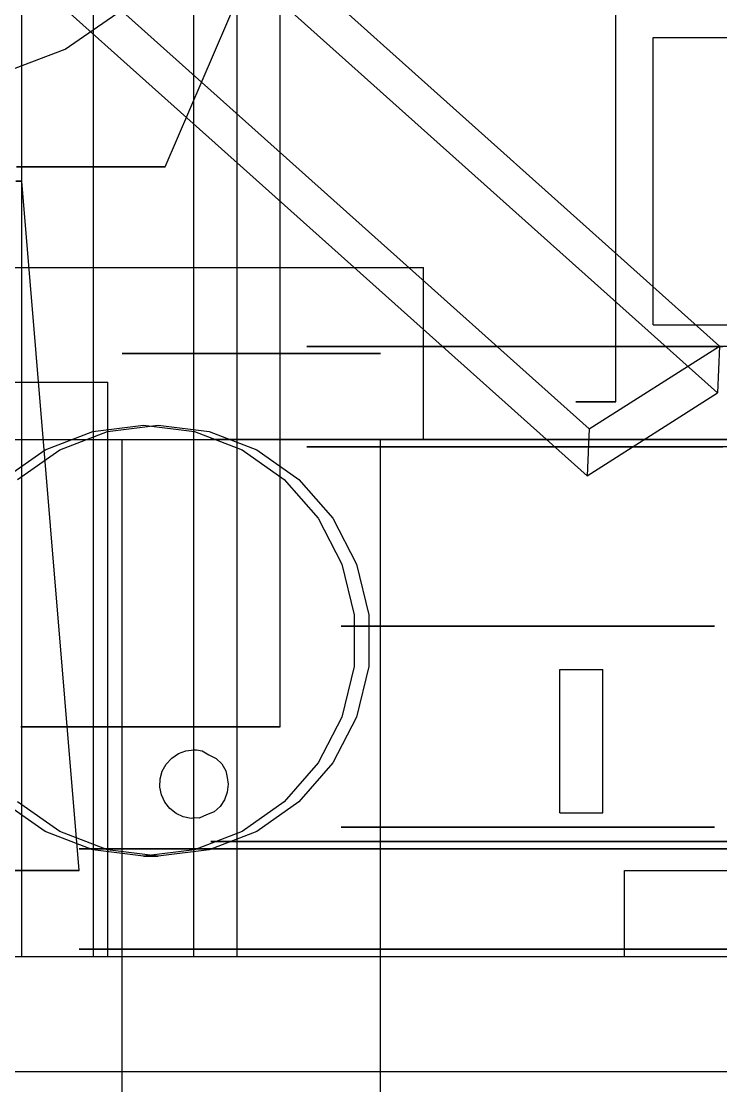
# Model space of a CAD drawing. Header units: millimetres. Extents: x -610 to 577, y -771 to 522.
# Drawn here: x 275.98 to 300.35, y 104.5 to 141.57 of the extents above; entities that cross this region are included whole.
import ezdxf

# ---------------------------------------------------------------- set-up
doc = ezdxf.new("R2010")
doc.units = ezdxf.units.MM
doc.layers.add('HIDDEN', color=8, linetype='Continuous')
doc.layers.add('VISIBLE', color=7, linetype='Continuous')

msp = doc.modelspace()

# ---------------------------------------------------------------- linework, layer by layer
at = {"layer": 'HIDDEN'}
for points in [[(276, 109), (276, 173)], [(276, 109), (276, 173)], [(282, 109), (282, 173)], [(282, 109), (282, 173)], [(278.5, 109), (278.5, 161)], [(278.5, 109), (278.5, 161)], [(283.5, 109), (283.5, 161)], [(283.5, 109), (283.5, 161)], [(285, 117), (285, 153)], [(296.7, 128.316), (296.7, 148.316)], [(281.304, 147.261), (300.304, 130.261)], [(281.236, 145.627), (300.236, 128.627)], [(276.764, 144.373), (295.764, 127.373)], [(281, 136.5), (284, 143.5)], [(276.696, 142.739), (295.696, 125.739)], [(277.506, 140.604), (280.284, 142.521)], [(298, 131), (298, 141)], [(298, 141), (312, 141)], [(298, 131), (298, 141)], [(298, 141), (312, 141)], [(274.35, 139.407), (277.506, 140.604)], [(275.817, 136.5), (277.982, 136.5)], [(277.982, 136.5), (275.817, 136.5)], [(277.982, 136.5), (279.625, 136.5)], [(279.625, 136.5), (277.982, 136.5)], [(279.625, 136.5), (280.651, 136.5)], [(280.651, 136.5), (279.625, 136.5)], [(280.651, 136.5), (281, 136.5)], [(281, 136.5), (280.651, 136.5)], [(275.797, 136), (276, 136)], [(276, 136), (275.797, 136)], [(276.5, 130), (276, 136)], [(170, 133), (290, 133)], [(290, 127), (290, 133)], [(298, 131), (312, 131)], [(298, 131), (312, 131)], [(285.932, 130.25), (285.949, 130.25)], [(285.989, 130.25), (285.932, 130.25)], [(285.949, 130.25), (286.174, 130.25)], [(286.294, 130.25), (285.989, 130.25)], [(286.174, 130.25), (286.653, 130.25)], [(286.845, 130.25), (286.294, 130.25)], [(286.653, 130.25), (287.358, 130.25)], [(287.61, 130.25), (286.845, 130.25)], [(287.358, 130.25), (288.247, 130.25)], [(288.545, 130.25), (287.61, 130.25)], [(288.247, 130.25), (289.269, 130.25)], [(289.596, 130.25), (288.545, 130.25)], [(289.269, 130.25), (290.364, 130.25)], [(290.701, 130.25), (289.596, 130.25)], [(290.364, 130.25), (291.469, 130.25)], [(290.622, 130.25), (290.638, 130.25)], [(290.679, 130.25), (290.622, 130.25)], [(290.638, 130.25), (290.864, 130.25)], [(290.983, 130.25), (290.679, 130.25)], [(291.796, 130.25), (290.701, 130.25)], [(290.864, 130.25), (291.343, 130.25)], [(291.534, 130.25), (290.983, 130.25)], [(291.343, 130.25), (292.047, 130.25)], [(291.469, 130.25), (292.519, 130.25)], [(292.3, 130.25), (291.534, 130.25)], [(292.818, 130.25), (291.796, 130.25)], [(292.047, 130.25), (292.936, 130.25)], [(292.137, 130.25), (292.154, 130.25)], [(292.194, 130.25), (292.137, 130.25)], [(292.154, 130.25), (292.379, 130.25)], [(292.499, 130.25), (292.194, 130.25)], [(293.235, 130.25), (292.3, 130.25)], [(292.379, 130.25), (292.858, 130.25)], [(293.05, 130.25), (292.499, 130.25)], [(292.519, 130.25), (293.455, 130.25)], [(293.707, 130.25), (292.818, 130.25)], [(292.858, 130.25), (293.563, 130.25)], [(292.936, 130.25), (293.958, 130.25)], [(293.815, 130.25), (293.05, 130.25)], [(294.285, 130.25), (293.235, 130.25)], [(293.455, 130.25), (294.22, 130.25)], [(293.563, 130.25), (294.452, 130.25)], [(294.411, 130.25), (293.707, 130.25)], [(294.751, 130.25), (293.815, 130.25)], [(293.958, 130.25), (295.053, 130.25)], [(294.22, 130.25), (294.771, 130.25)], [(295.39, 130.25), (294.285, 130.25)], [(294.89, 130.25), (294.411, 130.25)], [(294.452, 130.25), (295.474, 130.25)], [(295.801, 130.25), (294.751, 130.25)], [(294.771, 130.25), (295.075, 130.25)], [(295.116, 130.25), (294.89, 130.25)], [(295.053, 130.25), (296.158, 130.25)], [(295.075, 130.25), (295.132, 130.25)], [(295.132, 130.25), (295.116, 130.25)], [(296.486, 130.25), (295.39, 130.25)], [(295.474, 130.25), (296.569, 130.25)], [(295.764, 127.373), (300.304, 130.261)], [(296.906, 130.25), (295.801, 130.25)], [(296.158, 130.25), (297.209, 130.25)], [(297.507, 130.25), (296.486, 130.25)], [(296.569, 130.25), (297.674, 130.25)], [(298.001, 130.25), (296.906, 130.25)], [(297.209, 130.25), (298.144, 130.25)], [(298.396, 130.25), (297.507, 130.25)], [(297.674, 130.25), (298.724, 130.25)], [(299.023, 130.25), (298.001, 130.25)], [(298.144, 130.25), (298.909, 130.25)], [(299.101, 130.25), (298.396, 130.25)], [(298.724, 130.25), (299.66, 130.25)], [(298.909, 130.25), (299.46, 130.25)], [(299.912, 130.25), (299.023, 130.25)], [(299.58, 130.25), (299.101, 130.25)], [(299.46, 130.25), (299.765, 130.25)], [(299.805, 130.25), (299.58, 130.25)], [(299.66, 130.25), (300.425, 130.25)], [(299.765, 130.25), (299.822, 130.25)], [(299.822, 130.25), (299.805, 130.25)], [(300.616, 130.25), (299.912, 130.25)], [(300.304, 130.261), (300.236, 128.627)], [(277, 124), (276.5, 130)], [(279.5, 130), (279.533, 130)], [(279.533, 130), (279.5, 130)], [(279.5, 130), (279.533, 130)], [(279.533, 130), (279.5, 130)], [(279.533, 130), (279.792, 130)], [(279.792, 130), (279.533, 130)], [(279.533, 130), (279.792, 130)], [(279.792, 130), (279.533, 130)], [(279.792, 130), (280.297, 130)], [(280.297, 130), (279.792, 130)], [(279.792, 130), (280.297, 130)], [(280.297, 130), (279.792, 130)], [(280.297, 130), (281.016, 130)], [(281.016, 130), (280.297, 130)], [(280.297, 130), (281.016, 130)], [(281.016, 130), (280.297, 130)], [(281.016, 130), (281.909, 130)], [(281.909, 130), (281.016, 130)], [(281.016, 130), (281.909, 130)], [(281.909, 130), (281.016, 130)], [(281.909, 130), (282.923, 130)], [(282.923, 130), (281.909, 130)], [(281.909, 130), (282.923, 130)], [(282.923, 130), (281.909, 130)], [(282.923, 130), (284, 130)], [(284, 130), (282.923, 130)], [(282.923, 130), (284, 130)], [(284, 130), (282.923, 130)], [(285.077, 130), (284, 130)], [(284, 130), (285.077, 130)], [(285.077, 130), (284, 130)], [(284, 130), (285.077, 130)], [(286.091, 130), (285.077, 130)], [(285.077, 130), (286.091, 130)], [(286.091, 130), (285.077, 130)], [(285.077, 130), (286.091, 130)], [(286.984, 130), (286.091, 130)], [(286.091, 130), (286.984, 130)], [(286.984, 130), (286.091, 130)], [(286.091, 130), (286.984, 130)], [(287.703, 130), (286.984, 130)], [(286.984, 130), (287.703, 130)], [(287.703, 130), (286.984, 130)], [(286.984, 130), (287.703, 130)], [(288.208, 130), (287.703, 130)], [(287.703, 130), (288.208, 130)], [(288.208, 130), (287.703, 130)], [(287.703, 130), (288.208, 130)], [(288.467, 130), (288.208, 130)], [(288.208, 130), (288.467, 130)], [(288.467, 130), (288.208, 130)], [(288.208, 130), (288.467, 130)], [(288.5, 130), (288.467, 130)], [(288.467, 130), (288.5, 130)], [(288.5, 130), (288.467, 130)], [(288.467, 130), (288.5, 130)], [(263, 129), (279, 129)], [(263, 129), (279, 129)], [(279, 109), (279, 129)], [(279, 109), (279, 129)], [(295.3, 128.316), (295.32, 128.316)], [(295.32, 128.316), (295.3, 128.316)], [(295.32, 128.316), (295.38, 128.316)], [(295.38, 128.316), (295.32, 128.316)], [(295.38, 128.316), (295.476, 128.316)], [(295.476, 128.316), (295.38, 128.316)], [(295.476, 128.316), (295.602, 128.316)], [(295.602, 128.316), (295.476, 128.316)], [(295.602, 128.316), (295.752, 128.316)], [(295.752, 128.316), (295.602, 128.316)], [(295.696, 125.739), (300.236, 128.627)], [(295.752, 128.316), (295.916, 128.316)], [(295.916, 128.316), (295.752, 128.316)], [(295.916, 128.316), (296.084, 128.316)], [(296.084, 128.316), (295.916, 128.316)], [(296.084, 128.316), (296.248, 128.316)], [(296.248, 128.316), (296.084, 128.316)], [(296.248, 128.316), (296.398, 128.316)], [(296.398, 128.316), (296.248, 128.316)], [(296.398, 128.316), (296.524, 128.316)], [(296.524, 128.316), (296.398, 128.316)], [(296.524, 128.316), (296.62, 128.316)], [(296.62, 128.316), (296.524, 128.316)], [(296.62, 128.316), (296.68, 128.316)], [(296.68, 128.316), (296.62, 128.316)], [(296.68, 128.316), (296.7, 128.316)], [(296.7, 128.316), (296.68, 128.316)], [(276.81, 126.641), (278.476, 127.282)], [(277.32, 126.641), (278.986, 127.282)], [(278.476, 127.282), (280.245, 127.5)], [(278.986, 127.282), (280.755, 127.5)], [(280.245, 127.5), (282.014, 127.282)], [(280.755, 127.5), (282.524, 127.282)], [(282.014, 127.282), (283.68, 126.641)], [(282.524, 127.282), (284.19, 126.641)], [(295.764, 127.373), (295.696, 125.739)], [(170, 127), (290, 127)], [(282.583, 127), (282.647, 127)], [(282.592, 127), (282.583, 127)], [(282.781, 127), (282.592, 127)], [(282.647, 127), (282.942, 127)], [(283.202, 127), (282.781, 127)], [(282.942, 127), (283.46, 127)], [(283.831, 127), (283.202, 127)], [(283.46, 127), (284.172, 127)], [(284.632, 127), (283.831, 127)], [(284.172, 127), (285.035, 127)], [(285.558, 127), (284.632, 127)], [(285.035, 127), (286, 127)], [(286.555, 127), (285.558, 127)], [(285.641, 127), (285.705, 127)], [(285.65, 127), (285.641, 127)], [(285.839, 127), (285.65, 127)], [(285.705, 127), (286, 127)], [(286.26, 127), (285.839, 127)], [(286, 127), (287.01, 127)], [(286, 127), (286.518, 127)], [(286.889, 127), (286.26, 127)], [(286.332, 127), (286.347, 127)], [(286.384, 127), (286.332, 127)], [(286.347, 127), (286.553, 127)], [(286.663, 127), (286.384, 127)], [(286.518, 127), (287.23, 127)], [(286.553, 127), (286.991, 127)], [(287.565, 127), (286.555, 127)], [(287.166, 127), (286.663, 127)], [(287.69, 127), (286.889, 127)], [(286.991, 127), (287.634, 127)], [(287.01, 127), (288.007, 127)], [(287.864, 127), (287.166, 127)], [(287.23, 127), (288.093, 127)], [(288.53, 127), (287.565, 127)], [(287.634, 127), (288.446, 127)], [(288.616, 127), (287.69, 127)], [(288.718, 127), (287.864, 127)], [(288.007, 127), (288.933, 127)], [(288.093, 127), (289.058, 127)], [(288.446, 127), (289.378, 127)], [(289.393, 127), (288.53, 127)], [(289.613, 127), (288.616, 127)], [(289.677, 127), (288.718, 127)], [(288.933, 127), (289.734, 127)], [(289.058, 127), (290.068, 127)], [(289.378, 127), (290.378, 127)], [(290.105, 127), (289.393, 127)], [(290.624, 127), (289.613, 127)], [(290.686, 127), (289.677, 127)], [(289.734, 127), (290.363, 127)], [(290.068, 127), (291.065, 127)], [(290.623, 127), (290.105, 127)], [(290.196, 127), (290.26, 127)], [(290.205, 127), (290.196, 127)], [(290.394, 127), (290.205, 127)], [(290.26, 127), (290.555, 127)], [(290.363, 127), (290.785, 127)], [(290.378, 127), (291.387, 127)], [(290.815, 127), (290.394, 127)], [(290.555, 127), (291.074, 127)], [(290.918, 127), (290.623, 127)], [(291.588, 127), (290.624, 127)], [(291.686, 127), (290.686, 127)], [(290.785, 127), (290.973, 127)], [(291.445, 127), (290.815, 127)], [(290.983, 127), (290.918, 127)], [(290.973, 127), (290.983, 127)], [(291.022, 127), (291.037, 127)], [(291.074, 127), (291.022, 127)], [(291.037, 127), (291.243, 127)], [(291.065, 127), (291.991, 127)], [(291.074, 127), (291.785, 127)], [(291.352, 127), (291.074, 127)], [(291.243, 127), (291.68, 127)], [(291.855, 127), (291.352, 127)], [(291.387, 127), (292.347, 127)], [(292.246, 127), (291.445, 127)], [(292.452, 127), (291.588, 127)], [(291.68, 127), (292.323, 127)], [(292.619, 127), (291.686, 127)], [(291.785, 127), (292.648, 127)], [(292.554, 127), (291.855, 127)], [(291.991, 127), (292.792, 127)], [(293.171, 127), (292.246, 127)], [(292.323, 127), (293.135, 127)], [(292.347, 127), (293.2, 127)], [(293.163, 127), (292.452, 127)], [(292.537, 127), (292.552, 127)], [(292.589, 127), (292.537, 127)], [(292.552, 127), (292.758, 127)], [(293.408, 127), (292.554, 127)], [(292.868, 127), (292.589, 127)], [(293.431, 127), (292.619, 127)], [(292.648, 127), (293.613, 127)], [(292.758, 127), (293.196, 127)], [(292.792, 127), (293.421, 127)], [(293.371, 127), (292.868, 127)], [(293.135, 127), (294.068, 127)], [(293.681, 127), (293.163, 127)], [(294.169, 127), (293.171, 127)], [(293.196, 127), (293.839, 127)], [(293.2, 127), (293.899, 127)], [(294.069, 127), (293.371, 127)], [(294.367, 127), (293.408, 127)], [(293.421, 127), (293.843, 127)], [(294.074, 127), (293.431, 127)], [(293.613, 127), (294.623, 127)], [(293.977, 127), (293.681, 127)], [(293.839, 127), (294.651, 127)], [(293.843, 127), (294.031, 127)], [(293.899, 127), (294.402, 127)], [(294.041, 127), (293.977, 127)], [(294.031, 127), (294.041, 127)], [(294.068, 127), (295.068, 127)], [(294.923, 127), (294.069, 127)], [(294.511, 127), (294.074, 127)], [(295.179, 127), (294.169, 127)], [(295.376, 127), (294.367, 127)], [(294.402, 127), (294.68, 127)], [(294.718, 127), (294.511, 127)], [(294.623, 127), (295.62, 127)], [(294.651, 127), (295.584, 127)], [(294.68, 127), (294.732, 127)], [(294.732, 127), (294.718, 127)], [(295.883, 127), (294.923, 127)], [(295.068, 127), (296.077, 127)], [(296.144, 127), (295.179, 127)], [(296.376, 127), (295.376, 127)], [(295.584, 127), (296.583, 127)], [(295.62, 127), (296.546, 127)], [(296.891, 127), (295.883, 127)], [(296.077, 127), (297.036, 127)], [(297.007, 127), (296.144, 127)], [(297.309, 127), (296.376, 127)], [(296.546, 127), (297.347, 127)], [(296.583, 127), (297.592, 127)], [(297.891, 127), (296.891, 127)], [(297.718, 127), (297.007, 127)], [(297.036, 127), (297.89, 127)], [(298.12, 127), (297.309, 127)], [(297.347, 127), (297.977, 127)], [(297.579, 127), (297.643, 127)], [(297.588, 127), (297.579, 127)], [(297.777, 127), (297.588, 127)], [(297.592, 127), (298.552, 127)], [(297.643, 127), (297.938, 127)], [(298.237, 127), (297.718, 127)], [(298.198, 127), (297.777, 127)], [(297.89, 127), (298.589, 127)], [(298.824, 127), (297.891, 127)], [(297.938, 127), (298.457, 127)], [(297.977, 127), (298.398, 127)], [(298.763, 127), (298.12, 127)], [(298.828, 127), (298.198, 127)], [(298.532, 127), (298.237, 127)], [(298.398, 127), (298.587, 127)], [(298.457, 127), (299.168, 127)], [(298.596, 127), (298.532, 127)], [(298.552, 127), (299.405, 127)], [(298.587, 127), (298.596, 127)], [(298.589, 127), (299.092, 127)], [(299.201, 127), (298.763, 127)], [(299.636, 127), (298.824, 127)], [(299.629, 127), (298.828, 127)], [(299.092, 127), (299.37, 127)], [(299.168, 127), (300.031, 127)], [(299.407, 127), (299.201, 127)], [(299.37, 127), (299.422, 127)], [(299.405, 127), (300.104, 127)], [(299.422, 127), (299.407, 127)], [(300.555, 127), (299.629, 127)], [(300.279, 127), (299.636, 127)], [(300.031, 127), (300.996, 127)], [(300.104, 127), (300.607, 127)], [(300.716, 127), (300.279, 127)], [(275.344, 125.614), (276.81, 126.641)], [(275.854, 125.614), (277.32, 126.641)], [(283.68, 126.641), (285.146, 125.614)], [(284.19, 126.641), (285.656, 125.614)], [(285.932, 126.75), (285.949, 126.75)], [(285.989, 126.75), (285.932, 126.75)], [(285.949, 126.75), (286.174, 126.75)], [(286.294, 126.75), (285.989, 126.75)], [(286.174, 126.75), (286.653, 126.75)], [(286.845, 126.75), (286.294, 126.75)], [(286.653, 126.75), (287.358, 126.75)], [(287.61, 126.75), (286.845, 126.75)], [(287.358, 126.75), (288.247, 126.75)], [(288.545, 126.75), (287.61, 126.75)], [(288.247, 126.75), (289.269, 126.75)], [(289.596, 126.75), (288.545, 126.75)], [(289.269, 126.75), (290.364, 126.75)], [(290.701, 126.75), (289.596, 126.75)], [(290.364, 126.75), (291.469, 126.75)], [(290.622, 126.75), (290.638, 126.75)], [(290.679, 126.75), (290.622, 126.75)], [(290.638, 126.75), (290.864, 126.75)], [(290.983, 126.75), (290.679, 126.75)], [(291.796, 126.75), (290.701, 126.75)], [(290.864, 126.75), (291.343, 126.75)], [(291.534, 126.75), (290.983, 126.75)], [(291.343, 126.75), (292.047, 126.75)], [(291.469, 126.75), (292.519, 126.75)], [(292.3, 126.75), (291.534, 126.75)], [(292.818, 126.75), (291.796, 126.75)], [(292.047, 126.75), (292.936, 126.75)], [(292.137, 126.75), (292.154, 126.75)], [(292.194, 126.75), (292.137, 126.75)], [(292.154, 126.75), (292.379, 126.75)], [(292.499, 126.75), (292.194, 126.75)], [(293.235, 126.75), (292.3, 126.75)], [(292.379, 126.75), (292.858, 126.75)], [(293.05, 126.75), (292.499, 126.75)], [(292.519, 126.75), (293.455, 126.75)], [(293.707, 126.75), (292.818, 126.75)], [(292.858, 126.75), (293.563, 126.75)], [(292.936, 126.75), (293.958, 126.75)], [(293.815, 126.75), (293.05, 126.75)], [(294.285, 126.75), (293.235, 126.75)], [(293.455, 126.75), (294.22, 126.75)], [(293.563, 126.75), (294.452, 126.75)], [(294.411, 126.75), (293.707, 126.75)], [(294.751, 126.75), (293.815, 126.75)], [(293.958, 126.75), (295.053, 126.75)], [(294.22, 126.75), (294.771, 126.75)], [(295.39, 126.75), (294.285, 126.75)], [(294.89, 126.75), (294.411, 126.75)], [(294.452, 126.75), (295.474, 126.75)], [(295.801, 126.75), (294.751, 126.75)], [(294.771, 126.75), (295.075, 126.75)], [(295.116, 126.75), (294.89, 126.75)], [(295.053, 126.75), (296.158, 126.75)], [(295.075, 126.75), (295.132, 126.75)], [(295.132, 126.75), (295.116, 126.75)], [(296.486, 126.75), (295.39, 126.75)], [(295.474, 126.75), (296.569, 126.75)], [(296.906, 126.75), (295.801, 126.75)], [(296.158, 126.75), (297.209, 126.75)], [(297.507, 126.75), (296.486, 126.75)], [(296.569, 126.75), (297.674, 126.75)], [(298.001, 126.75), (296.906, 126.75)], [(297.209, 126.75), (298.144, 126.75)], [(298.396, 126.75), (297.507, 126.75)], [(297.674, 126.75), (298.724, 126.75)], [(299.023, 126.75), (298.001, 126.75)], [(298.144, 126.75), (298.909, 126.75)], [(299.101, 126.75), (298.396, 126.75)], [(298.724, 126.75), (299.66, 126.75)], [(298.909, 126.75), (299.46, 126.75)], [(299.912, 126.75), (299.023, 126.75)], [(299.58, 126.75), (299.101, 126.75)], [(299.46, 126.75), (299.765, 126.75)], [(299.805, 126.75), (299.58, 126.75)], [(299.66, 126.75), (300.425, 126.75)], [(299.765, 126.75), (299.822, 126.75)], [(299.822, 126.75), (299.805, 126.75)], [(300.616, 126.75), (299.912, 126.75)], [(285.146, 125.614), (286.328, 124.26)], [(285.656, 125.614), (286.838, 124.26)], [(286.328, 124.26), (287.156, 122.66)], [(286.838, 124.26), (287.666, 122.66)], [(277.5, 118), (277, 124)], [(287.156, 122.66), (287.582, 120.904)], [(287.666, 122.66), (288.092, 120.904)], [(287.582, 120.904), (287.582, 119.096)], [(288.092, 120.904), (288.092, 119.096)], [(287.132, 120.5), (287.144, 120.5)], [(287.175, 120.5), (287.132, 120.5)], [(287.144, 120.5), (287.311, 120.5)], [(287.4, 120.5), (287.175, 120.5)], [(287.311, 120.5), (287.665, 120.5)], [(287.807, 120.5), (287.4, 120.5)], [(287.665, 120.5), (288.186, 120.5)], [(288.373, 120.5), (287.807, 120.5)], [(288.186, 120.5), (288.843, 120.5)], [(289.064, 120.5), (288.373, 120.5)], [(288.843, 120.5), (289.598, 120.5)], [(289.84, 120.5), (289.064, 120.5)], [(289.598, 120.5), (290.408, 120.5)], [(290.657, 120.5), (289.84, 120.5)], [(290.408, 120.5), (291.225, 120.5)], [(291.467, 120.5), (290.657, 120.5)], [(291.225, 120.5), (292.001, 120.5)], [(292.222, 120.5), (291.467, 120.5)], [(291.822, 120.5), (291.834, 120.5)], [(291.864, 120.5), (291.822, 120.5)], [(291.834, 120.5), (292.001, 120.5)], [(292.089, 120.5), (291.864, 120.5)], [(292.001, 120.5), (292.692, 120.5)], [(292.001, 120.5), (292.355, 120.5)], [(292.496, 120.5), (292.089, 120.5)], [(292.879, 120.5), (292.222, 120.5)], [(292.355, 120.5), (292.875, 120.5)], [(293.062, 120.5), (292.496, 120.5)], [(292.692, 120.5), (293.258, 120.5)], [(292.875, 120.5), (293.532, 120.5)], [(293.4, 120.5), (292.879, 120.5)], [(293.753, 120.5), (293.062, 120.5)], [(293.258, 120.5), (293.665, 120.5)], [(293.337, 120.5), (293.349, 120.5)], [(293.38, 120.5), (293.337, 120.5)], [(293.349, 120.5), (293.516, 120.5)], [(293.605, 120.5), (293.38, 120.5)], [(293.754, 120.5), (293.4, 120.5)], [(293.516, 120.5), (293.87, 120.5)], [(293.532, 120.5), (294.288, 120.5)], [(294.012, 120.5), (293.605, 120.5)], [(293.665, 120.5), (293.89, 120.5)], [(294.53, 120.5), (293.753, 120.5)], [(293.92, 120.5), (293.754, 120.5)], [(293.87, 120.5), (294.391, 120.5)], [(293.89, 120.5), (293.932, 120.5)], [(293.932, 120.5), (293.92, 120.5)], [(294.578, 120.5), (294.012, 120.5)], [(294.288, 120.5), (295.097, 120.5)], [(294.391, 120.5), (295.048, 120.5)], [(295.346, 120.5), (294.53, 120.5)], [(295.269, 120.5), (294.578, 120.5)], [(295.048, 120.5), (295.803, 120.5)], [(295.097, 120.5), (295.914, 120.5)], [(296.045, 120.5), (295.269, 120.5)], [(296.156, 120.5), (295.346, 120.5)], [(295.803, 120.5), (296.613, 120.5)], [(295.914, 120.5), (296.69, 120.5)], [(296.862, 120.5), (296.045, 120.5)], [(296.911, 120.5), (296.156, 120.5)], [(296.613, 120.5), (297.43, 120.5)], [(296.69, 120.5), (297.382, 120.5)], [(297.672, 120.5), (296.862, 120.5)], [(297.568, 120.5), (296.911, 120.5)], [(297.382, 120.5), (297.947, 120.5)], [(297.43, 120.5), (298.206, 120.5)], [(298.089, 120.5), (297.568, 120.5)], [(298.427, 120.5), (297.672, 120.5)], [(297.947, 120.5), (298.354, 120.5)], [(298.443, 120.5), (298.089, 120.5)], [(298.206, 120.5), (298.897, 120.5)], [(298.354, 120.5), (298.58, 120.5)], [(299.084, 120.5), (298.427, 120.5)], [(298.61, 120.5), (298.443, 120.5)], [(298.58, 120.5), (298.622, 120.5)], [(298.622, 120.5), (298.61, 120.5)], [(298.897, 120.5), (299.463, 120.5)], [(299.605, 120.5), (299.084, 120.5)], [(299.463, 120.5), (299.87, 120.5)], [(299.959, 120.5), (299.605, 120.5)], [(299.87, 120.5), (300.095, 120.5)], [(300.125, 120.5), (299.959, 120.5)], [(300.095, 120.5), (300.137, 120.5)], [(300.137, 120.5), (300.125, 120.5)], [(287.582, 119.096), (287.156, 117.34)], [(288.092, 119.096), (287.666, 117.34)], [(294.75, 114), (294.75, 119)], [(294.75, 119), (296.25, 119)], [(294.75, 114), (294.75, 119)], [(294.75, 119), (296.25, 119)], [(296.25, 114), (296.25, 119)], [(296.25, 114), (296.25, 119)], [(278, 112), (277.5, 118)], [(287.156, 117.34), (286.328, 115.74)], [(287.666, 117.34), (286.838, 115.74)], [(275.964, 117), (278.953, 117)], [(278.953, 117), (275.964, 117)], [(278.953, 117), (281.479, 117)], [(281.479, 117), (278.953, 117)], [(281.479, 117), (283.396, 117)], [(283.396, 117), (281.479, 117)], [(283.396, 117), (284.593, 117)], [(284.593, 117), (283.396, 117)], [(284.593, 117), (285, 117)], [(285, 117), (284.593, 117)], [(281.224, 115.908), (281.458, 116.065)], [(281.458, 116.065), (281.721, 116.164)], [(281.721, 116.164), (282, 116.198)], [(282, 116.198), (282.082, 116.196)], [(282.082, 116.196), (282.279, 116.163)], [(282.279, 116.163), (282.52, 116.025)], [(280.896, 115.455), (281.033, 115.701)], [(281.033, 115.701), (281.224, 115.908)], [(282.52, 116.025), (282.767, 115.893)], [(282.767, 115.893), (282.968, 115.707)], [(282.968, 115.707), (283.105, 115.462)], [(286.328, 115.74), (285.146, 114.386)], [(286.838, 115.74), (285.656, 114.386)], [(280.82, 115.183), (280.896, 115.455)], [(283.105, 115.462), (283.156, 115.233)], [(280.808, 114.902), (280.82, 115.183)], [(283.195, 115), (283.151, 114.725)], [(283.156, 115.233), (283.195, 115)], [(280.863, 114.626), (280.808, 114.902)], [(280.98, 114.371), (280.863, 114.626)], [(283.151, 114.725), (283.065, 114.46)], [(276.81, 113.359), (275.344, 114.386)], [(277.32, 113.359), (275.854, 114.386)], [(281.153, 114.15), (280.98, 114.371)], [(282.908, 114.225), (282.697, 114.043)], [(283.065, 114.46), (282.908, 114.225)], [(285.146, 114.386), (283.68, 113.359)], [(285.656, 114.386), (284.19, 113.359)], [(281.373, 113.977), (281.153, 114.15)], [(281.628, 113.859), (281.373, 113.977)], [(281.904, 113.805), (281.628, 113.859)], [(282.022, 113.83), (281.904, 113.805)], [(282.185, 113.817), (282.022, 113.83)], [(282.439, 113.933), (282.185, 113.817)], [(282.697, 114.043), (282.439, 113.933)], [(294.75, 114), (296.25, 114)], [(294.75, 114), (296.25, 114)], [(287.132, 113.5), (287.144, 113.5)], [(287.175, 113.5), (287.132, 113.5)], [(287.144, 113.5), (287.311, 113.5)], [(287.4, 113.5), (287.175, 113.5)], [(287.311, 113.5), (287.665, 113.5)], [(287.807, 113.5), (287.4, 113.5)], [(287.665, 113.5), (288.186, 113.5)], [(288.373, 113.5), (287.807, 113.5)], [(288.186, 113.5), (288.843, 113.5)], [(289.064, 113.5), (288.373, 113.5)], [(288.843, 113.5), (289.598, 113.5)], [(289.84, 113.5), (289.064, 113.5)], [(289.598, 113.5), (290.408, 113.5)], [(290.657, 113.5), (289.84, 113.5)], [(290.408, 113.5), (291.225, 113.5)], [(291.467, 113.5), (290.657, 113.5)], [(291.225, 113.5), (292.001, 113.5)], [(292.222, 113.5), (291.467, 113.5)], [(291.822, 113.5), (291.834, 113.5)], [(291.864, 113.5), (291.822, 113.5)], [(291.834, 113.5), (292.001, 113.5)], [(292.089, 113.5), (291.864, 113.5)], [(292.001, 113.5), (292.692, 113.5)], [(292.001, 113.5), (292.355, 113.5)], [(292.496, 113.5), (292.089, 113.5)], [(292.879, 113.5), (292.222, 113.5)], [(292.355, 113.5), (292.875, 113.5)], [(293.062, 113.5), (292.496, 113.5)], [(292.692, 113.5), (293.258, 113.5)], [(292.875, 113.5), (293.532, 113.5)], [(293.4, 113.5), (292.879, 113.5)], [(293.753, 113.5), (293.062, 113.5)], [(293.258, 113.5), (293.665, 113.5)], [(293.337, 113.5), (293.349, 113.5)], [(293.38, 113.5), (293.337, 113.5)], [(293.349, 113.5), (293.516, 113.5)], [(293.605, 113.5), (293.38, 113.5)], [(293.754, 113.5), (293.4, 113.5)], [(293.516, 113.5), (293.87, 113.5)], [(293.532, 113.5), (294.288, 113.5)], [(294.012, 113.5), (293.605, 113.5)], [(293.665, 113.5), (293.89, 113.5)], [(294.53, 113.5), (293.753, 113.5)], [(293.92, 113.5), (293.754, 113.5)], [(293.87, 113.5), (294.391, 113.5)], [(293.89, 113.5), (293.932, 113.5)], [(293.932, 113.5), (293.92, 113.5)], [(294.578, 113.5), (294.012, 113.5)], [(294.288, 113.5), (295.097, 113.5)], [(294.391, 113.5), (295.048, 113.5)], [(295.346, 113.5), (294.53, 113.5)], [(295.269, 113.5), (294.578, 113.5)], [(295.048, 113.5), (295.803, 113.5)], [(295.097, 113.5), (295.914, 113.5)], [(296.045, 113.5), (295.269, 113.5)], [(296.156, 113.5), (295.346, 113.5)], [(295.803, 113.5), (296.613, 113.5)], [(295.914, 113.5), (296.69, 113.5)], [(296.862, 113.5), (296.045, 113.5)], [(296.911, 113.5), (296.156, 113.5)], [(296.613, 113.5), (297.43, 113.5)], [(296.69, 113.5), (297.382, 113.5)], [(297.672, 113.5), (296.862, 113.5)], [(297.568, 113.5), (296.911, 113.5)], [(297.382, 113.5), (297.947, 113.5)], [(297.43, 113.5), (298.206, 113.5)], [(298.089, 113.5), (297.568, 113.5)], [(298.427, 113.5), (297.672, 113.5)], [(297.947, 113.5), (298.354, 113.5)], [(298.443, 113.5), (298.089, 113.5)], [(298.206, 113.5), (298.897, 113.5)], [(298.354, 113.5), (298.58, 113.5)], [(299.084, 113.5), (298.427, 113.5)], [(298.61, 113.5), (298.443, 113.5)], [(298.58, 113.5), (298.622, 113.5)], [(298.622, 113.5), (298.61, 113.5)], [(298.897, 113.5), (299.463, 113.5)], [(299.605, 113.5), (299.084, 113.5)], [(299.463, 113.5), (299.87, 113.5)], [(299.959, 113.5), (299.605, 113.5)], [(299.87, 113.5), (300.095, 113.5)], [(300.125, 113.5), (299.959, 113.5)], [(300.095, 113.5), (300.137, 113.5)], [(300.137, 113.5), (300.125, 113.5)], [(278.476, 112.718), (276.81, 113.359)], [(278.986, 112.718), (277.32, 113.359)], [(283.68, 113.359), (282.014, 112.718)], [(284.19, 113.359), (282.524, 112.718)], [(278, 112.75), (278.412, 112.75)], [(278.06, 112.75), (278, 112.75)], [(279.273, 112.75), (278.06, 112.75)], [(278.412, 112.75), (280.31, 112.75)], [(280.245, 112.5), (278.476, 112.718)], [(280.755, 112.5), (278.986, 112.718)], [(281.982, 112.75), (279.273, 112.75)], [(282.014, 112.718), (280.245, 112.5)], [(280.31, 112.75), (283.642, 112.75)], [(282.524, 112.718), (280.755, 112.5)], [(286.028, 112.75), (281.982, 112.75)], [(282.583, 113), (282.647, 113)], [(282.592, 113), (282.583, 113)], [(282.781, 113), (282.592, 113)], [(282.647, 113), (282.942, 113)], [(283.202, 113), (282.781, 113)], [(282.942, 113), (283.46, 113)], [(283, 112.75), (283.078, 112.75)], [(283.272, 112.75), (283, 112.75)], [(283.078, 112.75), (284.157, 112.75)], [(283.831, 113), (283.202, 113)], [(284.729, 112.75), (283.272, 112.75)], [(283.46, 113), (284.172, 113)], [(283.642, 112.75), (288.216, 112.75)], [(284.632, 113), (283.831, 113)], [(284.157, 112.75), (286.448, 112.75)], [(284.172, 113), (285.035, 113)], [(285.558, 113), (284.632, 113)], [(287.365, 112.75), (284.729, 112.75)], [(285.035, 113), (286, 113)], [(286.555, 113), (285.558, 113)], [(285.641, 113), (285.705, 113)], [(285.65, 113), (285.641, 113)], [(285.839, 113), (285.65, 113)], [(285.705, 113), (286, 113)], [(286.26, 113), (285.839, 113)], [(286, 113), (287.01, 113)], [(286, 113), (286.518, 113)], [(291.176, 112.75), (286.028, 112.75)], [(286.889, 113), (286.26, 113)], [(286.332, 113), (286.347, 113)], [(286.384, 113), (286.332, 113)], [(286.347, 113), (286.553, 113)], [(286.663, 113), (286.384, 113)], [(286.448, 112.75), (289.817, 112.75)], [(286.518, 113), (287.23, 113)], [(286.553, 113), (286.991, 113)], [(287.565, 113), (286.555, 113)], [(287.166, 113), (286.663, 113)], [(287.69, 113), (286.889, 113)], [(286.991, 113), (287.634, 113)], [(287.01, 113), (288.007, 113)], [(287.864, 113), (287.166, 113)], [(287.23, 113), (288.093, 113)], [(291.025, 112.75), (287.365, 112.75)], [(288.53, 113), (287.565, 113)], [(287.634, 113), (288.446, 113)], [(288.616, 113), (287.69, 113)], [(288.718, 113), (287.864, 113)], [(288.007, 113), (288.933, 113)], [(288.093, 113), (289.058, 113)], [(288.216, 112.75), (293.765, 112.75)], [(288.446, 113), (289.378, 113)], [(289.393, 113), (288.53, 113)], [(289.613, 113), (288.616, 113)], [(289.677, 113), (288.718, 113)], [(288.933, 113), (289.734, 113)], [(289.058, 113), (290.068, 113)], [(289.378, 113), (290.378, 113)], [(290.105, 113), (289.393, 113)], [(290.624, 113), (289.613, 113)], [(290.686, 113), (289.677, 113)], [(289.734, 113), (290.363, 113)], [(289.817, 112.75), (294.069, 112.75)], [(290.068, 113), (291.065, 113)], [(290.623, 113), (290.105, 113)], [(290.196, 113), (290.26, 113)], [(290.205, 113), (290.196, 113)], [(290.394, 113), (290.205, 113)], [(290.26, 113), (290.555, 113)], [(290.363, 113), (290.785, 113)], [(290.378, 113), (291.387, 113)], [(290.815, 113), (290.394, 113)], [(290.555, 113), (291.074, 113)], [(290.918, 113), (290.623, 113)], [(291.588, 113), (290.624, 113)], [(291.686, 113), (290.686, 113)], [(290.785, 113), (290.973, 113)], [(291.445, 113), (290.815, 113)], [(290.983, 113), (290.918, 113)], [(290.973, 113), (290.983, 113)], [(291.022, 113), (291.037, 113)], [(291.074, 113), (291.022, 113)], [(295.497, 112.75), (291.025, 112.75)], [(291.037, 113), (291.243, 113)], [(291.065, 113), (291.991, 113)], [(291.074, 113), (291.785, 113)], [(291.352, 113), (291.074, 113)], [(297.129, 112.75), (291.176, 112.75)], [(291.243, 113), (291.68, 113)], [(291.855, 113), (291.352, 113)], [(291.387, 113), (292.347, 113)], [(292.246, 113), (291.445, 113)], [(292.452, 113), (291.588, 113)], [(291.68, 113), (292.323, 113)], [(292.619, 113), (291.686, 113)], [(291.785, 113), (292.648, 113)], [(292.554, 113), (291.855, 113)], [(291.991, 113), (292.792, 113)], [(293.171, 113), (292.246, 113)], [(292.323, 113), (293.135, 113)], [(292.347, 113), (293.2, 113)], [(293.163, 113), (292.452, 113)], [(292.537, 113), (292.552, 113)], [(292.589, 113), (292.537, 113)], [(292.552, 113), (292.758, 113)], [(293.408, 113), (292.554, 113)], [(292.868, 113), (292.589, 113)], [(293.431, 113), (292.619, 113)], [(292.648, 113), (293.613, 113)], [(292.758, 113), (293.196, 113)], [(292.792, 113), (293.421, 113)], [(293.371, 113), (292.868, 113)], [(293.135, 113), (294.068, 113)], [(293.681, 113), (293.163, 113)], [(294.169, 113), (293.171, 113)], [(293.196, 113), (293.839, 113)], [(293.2, 113), (293.899, 113)], [(294.069, 113), (293.371, 113)], [(294.367, 113), (293.408, 113)], [(293.421, 113), (293.843, 113)], [(294.074, 113), (293.431, 113)], [(293.613, 113), (294.623, 113)], [(293.977, 113), (293.681, 113)], [(293.765, 112.75), (299.967, 112.75)], [(293.839, 113), (294.651, 113)], [(293.843, 113), (294.031, 113)], [(293.899, 113), (294.402, 113)], [(294.041, 113), (293.977, 113)], [(294.031, 113), (294.041, 113)], [(294.068, 113), (295.068, 113)], [(294.923, 113), (294.069, 113)], [(294.069, 112.75), (298.955, 112.75)], [(294.511, 113), (294.074, 113)], [(295.179, 113), (294.169, 113)], [(295.376, 113), (294.367, 113)], [(294.402, 113), (294.68, 113)], [(294.718, 113), (294.511, 113)], [(294.623, 113), (295.62, 113)], [(294.651, 113), (295.584, 113)], [(294.68, 113), (294.732, 113)], [(294.732, 113), (294.718, 113)], [(295.883, 113), (294.923, 113)], [(295.068, 113), (296.077, 113)], [(296.144, 113), (295.179, 113)], [(296.376, 113), (295.376, 113)], [(300.522, 112.75), (295.497, 112.75)], [(295.584, 113), (296.583, 113)], [(295.62, 113), (296.546, 113)], [(296.891, 113), (295.883, 113)], [(296.077, 113), (297.036, 113)], [(297.007, 113), (296.144, 113)], [(297.309, 113), (296.376, 113)], [(296.546, 113), (297.347, 113)], [(296.583, 113), (297.592, 113)], [(297.891, 113), (296.891, 113)], [(297.718, 113), (297.007, 113)], [(297.036, 113), (297.89, 113)], [(303.538, 112.75), (297.129, 112.75)], [(298.12, 113), (297.309, 113)], [(297.347, 113), (297.977, 113)], [(297.579, 113), (297.643, 113)], [(297.588, 113), (297.579, 113)], [(297.777, 113), (297.588, 113)], [(297.592, 113), (298.552, 113)], [(297.643, 113), (297.938, 113)], [(298.237, 113), (297.718, 113)], [(298.198, 113), (297.777, 113)], [(297.89, 113), (298.589, 113)], [(298.824, 113), (297.891, 113)], [(297.938, 113), (298.457, 113)], [(297.977, 113), (298.398, 113)], [(298.763, 113), (298.12, 113)], [(298.828, 113), (298.198, 113)], [(298.532, 113), (298.237, 113)], [(298.398, 113), (298.587, 113)], [(298.457, 113), (299.168, 113)], [(298.596, 113), (298.532, 113)], [(298.552, 113), (299.405, 113)], [(298.587, 113), (298.596, 113)], [(298.589, 113), (299.092, 113)], [(299.201, 113), (298.763, 113)], [(299.636, 113), (298.824, 113)], [(299.629, 113), (298.828, 113)], [(298.955, 112.75), (304.193, 112.75)], [(299.092, 113), (299.37, 113)], [(299.168, 113), (300.031, 113)], [(299.407, 113), (299.201, 113)], [(299.37, 113), (299.422, 113)], [(299.405, 113), (300.104, 113)], [(299.422, 113), (299.407, 113)], [(300.555, 113), (299.629, 113)], [(300.279, 113), (299.636, 113)], [(299.967, 112.75), (306.462, 112.75)], [(300.031, 113), (300.996, 113)], [(300.104, 113), (300.607, 113)], [(300.716, 113), (300.279, 113)], [(280.245, 112.5), (280.755, 112.5)], [(275.737, 112), (276.969, 112)], [(276.969, 112), (275.737, 112)], [(276.969, 112), (277.738, 112)], [(277.738, 112), (276.969, 112)], [(277.738, 112), (278, 112)], [(278, 112), (277.738, 112)], [(297, 109), (297, 112)], [(297, 112), (313, 112)], [(297, 109), (297, 112)], [(297, 112), (313, 112)], [(250, 109), (360, 109)], [(253, 109), (357, 109)], [(253, 109), (357, 109)], [(253, 109), (357, 109)], [(263, 109), (279, 109)], [(263, 109), (279, 109)], [(276, 109), (282, 109)], [(276, 109), (282, 109)], [(278, 109.25), (278.412, 109.25)], [(278.06, 109.25), (278, 109.25)], [(279.273, 109.25), (278.06, 109.25)], [(278.412, 109.25), (280.31, 109.25)], [(278.5, 109), (283.5, 109)], [(278.5, 109), (283.5, 109)], [(281.982, 109.25), (279.273, 109.25)], [(279.5, 109), (288.5, 109)], [(279.5, 109), (288.5, 109)], [(280.31, 109.25), (283.642, 109.25)], [(286.028, 109.25), (281.982, 109.25)], [(283, 109.25), (283.078, 109.25)], [(283.272, 109.25), (283, 109.25)], [(283.078, 109.25), (284.157, 109.25)], [(284.729, 109.25), (283.272, 109.25)], [(283.642, 109.25), (288.216, 109.25)], [(284.157, 109.25), (286.448, 109.25)], [(287.365, 109.25), (284.729, 109.25)], [(291.176, 109.25), (286.028, 109.25)], [(286.448, 109.25), (289.817, 109.25)], [(291.025, 109.25), (287.365, 109.25)], [(288.216, 109.25), (293.765, 109.25)], [(289.817, 109.25), (294.069, 109.25)], [(295.497, 109.25), (291.025, 109.25)], [(297.129, 109.25), (291.176, 109.25)], [(293.765, 109.25), (299.967, 109.25)], [(294.069, 109.25), (298.955, 109.25)], [(300.522, 109.25), (295.497, 109.25)], [(297, 109), (313, 109)], [(297, 109), (313, 109)], [(303.538, 109.25), (297.129, 109.25)], [(298.955, 109.25), (304.193, 109.25)], [(299.967, 109.25), (306.462, 109.25)], [(250, 105), (360, 105)], [(279.5, 105), (288.5, 105)]]:
    msp.add_lwpolyline(points, dxfattribs=at)
at = {"layer": 'VISIBLE'}
for points in [[(170, 133), (290, 133)], [(290, 127), (290, 133)], [(170, 127), (290, 127)], [(279.5, 67.5), (279.5, 127)], [(288.5, 67.5), (288.5, 127)], [(252, 109), (279.5, 109)], [(253, 109), (279.5, 109)], [(288.5, 109), (358, 109)], [(288.5, 109), (357, 109)], [(250, 105), (279.5, 105)], [(288.5, 105), (360, 105)]]:
    msp.add_lwpolyline(points, dxfattribs=at)

doc.saveas('drawing.dxf')
